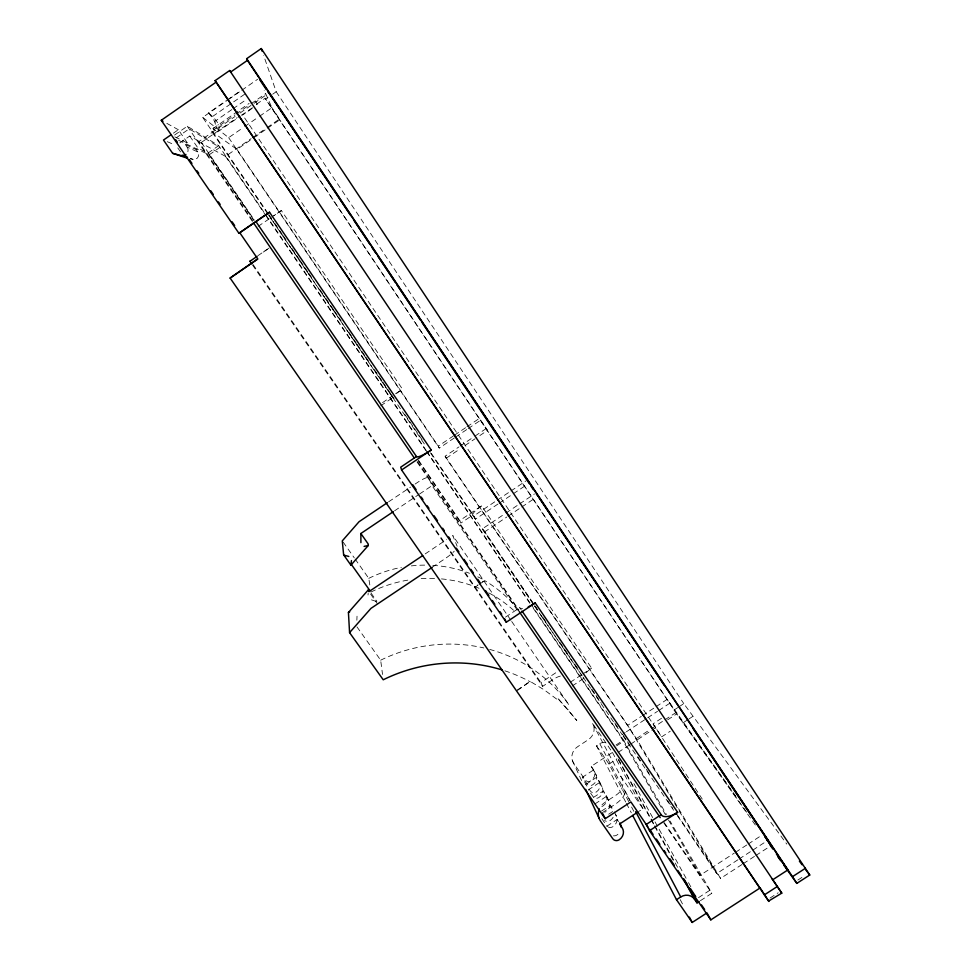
<?xml version="1.0" encoding="UTF-8"?>
<svg xmlns="http://www.w3.org/2000/svg" width="971" height="971" viewBox="0 0 971 971"><rect width="100%" height="100%" fill="white"/><g stroke="black" fill="none" stroke-linecap="round" stroke-linejoin="round"><path stroke-width="0.73" stroke-dasharray="4.86 3.64" d="M356.855 620.202L357.025 616.197M368.033 595.017L368.167 593.257M208.668 112.879C210.962 116.641 219.385 124.142 213.037 128.524L217.54 131.91C223.136 125.15 212.965 117.2 208.668 112.879L225.915 100.911M173.396 133.173L178.348 129.726L187.464 143.028L185.34 144.497L187.124 147.082L197.768 151.937A4.904 4.721 59.1 0 1 193.095 159.39L190.219 158.807M426.318 450.665L218.693 145.65L187.294 126.23L173.154 136.037L187.464 143.028M227.141 100.049L240.699 90.643M267.96 213.292L202.708 117.382L227.117 100.438M228.343 99.588L240.541 91.116M241.767 90.279L257.631 79.258M176.285 137.809L189.211 128.84L219.822 147.434L209.117 154.838L177.827 139.921M212.71 116.386L232.409 102.72M233.647 101.87L244.716 94.175M179.841 142.907L189.746 136.037L201.349 142.446L254.305 219.956M231.79 109.614L214.567 121.569L218.39 124.737M233.028 108.764L246.561 99.382M213.037 128.524L249.122 103.424M267.717 213.778L211.508 131.194L234.921 114.966M236.147 114.117L249.693 104.722M250.931 103.861L265.714 93.617M252.606 220.563L198.691 141.705L235.079 116.471M240.055 113.024L267.45 94.029M201.349 142.446L237.167 117.625M256.49 104.225L265.204 98.18L676.787 713.843L746.699 812.217M217.54 131.91L240.262 116.156M241.488 115.306L254.912 105.997M252.108 108.449L242.714 114.954L242.107 114.19L655.583 727.777L702.276 799.133M755.329 825.01L674.068 710.019L265.617 99.078L267.972 97.452M272.681 94.187L276.201 91.747L263.687 55.59M185.34 144.497L196.142 149.57L198.084 148.223L208 153.066L253.856 220.162M202.708 117.382L228.658 137.664L243.49 127.395M244.728 126.533L258.322 117.115M259.56 116.265L271.929 107.696L264.197 90.388M208 153.066L218.693 145.65M198.691 141.705L225.503 156.367L251.101 138.659M252.326 137.809L265.908 128.403M267.146 127.553L279.49 119.008L271.929 107.696M211.508 131.194L236.948 149.388L252.861 138.38M254.086 137.53L266.333 129.058M267.547 128.208L279.794 119.749L279.49 119.008M258.104 226.377L270.569 217.953M271.759 217.128L281.347 210.537L402.443 389.128A12.502 1.639 -34.3 0 0 395.367 394.493M281.347 210.537L273.81 215.671M257.946 255.676L270.375 247.144M263.335 252.072L268.008 248.879M382.501 402.649L392.175 396.083M395.598 393.765L402.443 389.128M380.741 405.793L392.794 397.625A12.502 1.639 -34.3 0 1 392.988 396.993M454.367 437.909L439.28 448.08L438.285 446.138L453.251 436.04M454.501 435.202L465.716 427.628M466.966 426.791L479.431 418.38L487.6 430.335L476.3 437.945M455.617 437.059L466.942 429.437M468.192 428.587L480.766 420.115M741.978 864.506L720.555 878.427L636.381 738.567L446.175 458.239L445.131 456.212L458.822 446.988M460.072 446.15L473.763 436.914M475.013 436.076L486.216 428.527L487.6 430.335M446.175 458.239L459.987 448.942M465 445.555L475.05 438.795M388.594 501.825L410.527 487.126M415.115 484.044L417.409 482.502A12.562 2.452 -34.5 0 1 428.697 477.817L432.022 485.634L518.405 611.827M394.566 510.831L418.283 494.87M419.533 494.033L432.022 485.634M481.604 505.891A12.259 2.731 -34.1 0 0 472.743 515.103L460.885 523.053L459.732 520.553L481.604 505.891L591.63 668.169A11.919 4.187 -33.8 0 0 585.258 673.838M497.989 504.022L475.499 519.097L473.848 515.856L496.108 500.927M497.346 500.101L509.714 491.799M510.94 490.974L525.784 481.021M499.24 503.184L526.743 484.747M425.189 553.907L446.466 539.645M533.698 604.63L482.587 528.697L504.811 513.817M506.037 512.991L518.38 504.726M519.619 503.888L534.438 493.972M484.323 532.072L506.777 517.033M508.027 516.196L520.505 507.845M521.755 507.008L535.47 497.82M432.168 567.282L445.337 558.471A15.718 3.556 -34.6 0 0 454.246 551.225M560.364 676.083A12.138 4.163 -34.4 0 0 552.717 679.7L542.68 686.339L474.588 587.455L477.841 584.87M482.356 581.86L484.76 580.658C497.844 588.402 509.508 598.512 518.854 610.504M474.588 587.455L477.975 585.197M479.104 584.433L484.76 580.658M505.503 617.131L519.728 607.664A15.924 4.624 -34.1 0 0 522.568 608.562M517.264 689.993L530.202 681.424L544.294 689.908L557.051 699.375M517.47 690.478L530.202 681.424M542.68 686.339L540.92 682.613L558.349 671.082M570.268 682.297L581.58 674.821M582.831 673.983L591.63 668.169M572.235 685.975L583.814 678.316A11.919 4.187 -33.8 0 1 583.62 677.151M625.725 802.046L596.51 745.862L599.787 743.701A7.853 7.355 -25.4 0 1 605.661 742.439M737.875 859.821L716.732 873.56L627.715 725.325L641.297 716.392M642.535 715.578L654.891 707.446M656.129 706.633L667.247 699.314L735.86 796.329M665.487 814.766L620.178 735.872L625.154 732.607M626.392 731.782L657.513 711.318M658.751 710.505L669.954 703.125M616.051 744.988L623.443 740.12L666.446 814.499M616.706 745.825L624.086 740.97L531.271 604.666M661.53 718.273L653.034 723.856L661.7 736.843L670.245 731.236M674.068 710.019L677.722 707.628M678.935 706.827L683.79 703.623L786.801 844.09M593.123 770.234L582.466 777.237L587.006 783.791A4.26 3.969 -23.7 0 0 592.82 784.738A8.521 7.962 -23.7 0 0 595.393 773.511L591.218 766.362L612.422 752.416L592.14 722.764L620.76 776.315L642.984 808.709L639.282 811.125M636.381 738.567L650.06 729.573M651.298 728.76L663.727 720.591M664.977 719.766L676.168 712.411M618.163 752.379L629.39 745M630.64 744.174L650.594 731.066M651.844 730.241L655.583 727.777M667.647 719.851L676.787 713.843M628.759 801.658L609.011 764.068L617.034 758.8M585.816 784.422L596.619 777.334L598.913 780.66A8.63 8.047 -23.7 0 1 596.303 792.008A4.309 4.018 -23.7 0 1 590.417 791.049L585.816 784.422L582.466 777.237M682.868 722.946L687.759 719.729M688.985 718.928L692.663 716.513M599.265 782.711L588.365 789.872L592.99 796.56A4.345 4.054 -23.7 0 0 598.937 797.507A8.703 8.12 -23.7 0 0 601.571 786.061L596.619 777.334M593.487 797.422L603.319 790.977L605.661 794.363A8.836 8.217 -23.7 0 1 602.979 805.966A4.418 4.102 -23.7 0 1 599.69 806.683M594.932 803.939L606.098 796.621L603.319 790.977M601.535 811.064L610.358 805.287L612.75 808.746A9.042 8.399 -23.6 0 1 613.733 810.712M602.348 812.678L615.044 804.352A15.063 6.421 -34.7 0 0 624.705 790.26L630.179 800.614M608.683 814.208L613.259 811.21L610.358 805.287M606.839 826.224L617.289 819.39L619.729 822.923M664.31 822.716L700.225 875.247L734.282 853.108M735.545 852.283L746.905 844.891M748.168 844.078L762.065 835.048M739.125 859.007L751.566 850.924M752.804 850.123L765.245 842.039M743.24 863.692L754.588 856.325M755.851 855.5L768.449 847.319M698.489 897.653L709.886 890.249M700.419 900.687L711.84 893.271L670.051 821.065M770.027 898.054L778.184 892.774M797.822 880.066L804.825 875.526M256.478 104.71L257.351 104.31L254.669 99.649L252.933 100.559M371.444 599.847L377.1 601.704M190.328 158.346L193.095 159.39M167.279 141.681L174.853 144.946M166.83 123.366L178.348 129.726M356.964 626.89L380.668 660.195L382.538 674.481M343.139 542.097L354.245 557.803M355.095 559.017L368.774 578.352L370.012 586.229M370.582 594.082L377.391 603.731M371.092 593.123L376.882 601.352M601.814 818.699L606.669 825.678A4.564 4.236 -23.6 0 0 607.421 826.503M591.218 766.362L593.475 769.615A8.46 7.902 -23.7 0 1 590.914 780.769A4.224 3.945 -23.7 0 1 585.149 779.834L573.849 763.522A12.72 11.919 -24.1 0 1 577.66 746.687L588.28 739.696A12.769 12.016 -24.8 0 0 592.686 723.662M606.098 796.621L608.453 800.043A8.921 8.29 -23.6 0 1 605.746 811.744A4.454 4.139 -23.7 0 1 604.702 812.254M177.79 147.92L181.14 152.787M253.079 264.549L540.92 682.613M252.521 265.01L474.443 587.139M189.746 136.037L198.084 148.223M196.142 149.57L197.768 151.937M510.867 620.238L452.729 535.458L457.123 546.248M511.717 621.489L569.006 705.019A147.276 138.817 -14.8 0 0 489.712 649.429M596.51 745.862L609.011 764.068M519.728 607.664L521.439 610.152M418.695 460.497L459.732 520.553M418.246 460.679L460.885 523.053M209.117 154.838L253.88 220.344M417.615 461.601L518.951 610.104M187.294 126.23L252.873 222.128M417.008 461.953L518.915 610.977M663.642 822.619L711.84 893.271M268.809 214.542L273.919 222.043M274.769 223.294L282.427 234.545M283.277 235.795L286.676 240.796M291.786 248.297L299.444 259.548M300.294 260.798L307.941 272.05M308.802 273.3L312.201 278.301M319.86 289.552L324.957 297.053M325.807 298.303L333.466 309.555M334.315 310.805L341.124 320.806M348.783 332.058L356.442 343.321M357.292 344.571L364.95 355.823M365.8 357.073L369.198 362.074M374.308 369.575L381.967 380.826M382.817 382.076L390.476 393.328M391.325 394.578L394.724 399.579M404.931 414.581L423.647 442.084M431.306 453.336L473.848 515.856M482.587 528.697L538.007 610.152M543.129 617.677L546.539 622.69M560.182 642.741L563.593 647.754M564.442 649.004L569.564 656.53M574.674 664.043L578.097 669.055M591.74 689.107L595.15 694.119M596 695.37L601.11 702.895M614.764 722.946L618.175 727.959M623.285 735.472L626.696 740.485M627.545 741.735L630.106 745.497M637.777 756.773L641.188 761.786M646.31 769.311L649.72 774.324M667.623 800.638L672.745 808.163M677.005 814.426L720.555 878.427M268.566 215.04L426.111 446.526M430.371 452.777L475.499 519.097M534.56 605.88L542.219 617.131M543.068 618.381L556.686 638.396M557.536 639.646L565.195 650.91M566.057 652.16L582.224 675.925M583.073 677.175L590.744 688.427M591.594 689.689L622.241 734.719M623.091 735.969L676.714 814.766M677.564 816.016L716.732 873.56M270.46 217.868L392.794 397.625M472.743 515.103L533.795 604.799M534.645 606.05L539.73 613.526M540.58 614.777L583.814 678.316M426.803 451.272L530.433 603.537M225.503 156.367L264.719 213.936M265.569 215.186L425.832 450.495M426.682 451.758L529.826 603.197M533.237 608.21L620.178 735.872M236.948 149.388L438.285 446.138M445.131 456.212L627.715 725.325M228.658 137.664L439.28 448.08M276.201 91.747L683.79 703.623M668.509 820.022L700.225 875.247M633.942 783.585L654.308 820.556M655.037 821.879L687.771 881.304M688.5 882.627L691.401 887.907M618.43 759.164L650.449 817.716M651.177 819.038L654.09 824.367M654.818 825.702L678.11 868.28M618.478 760.038L650.303 818.298M651.031 819.633L653.92 824.925M654.648 826.248L674.177 862.005M612.422 752.416L642.984 808.709M599.787 743.701L630.058 801.002M631.575 807.022L634.391 812.387M680.222 899.632L683.754 906.344M626.416 803.381L631.284 812.751M594.398 771.472L596.315 775.368M599.847 782.529L602.518 787.954M606.62 796.293L609.424 801.973M614.315 811.902L616.67 816.684M617.289 819.39L618.43 821.709M265.204 98.18L265.617 99.078M572.453 760.742L581.896 781.17M608.38 827.086A4.564 4.236 -23.6 0 0 612.895 826.673A9.14 8.472 -23.6 0 0 615.687 814.705M613.126 817.218A9.042 8.399 -23.6 0 1 609.994 820.616A4.515 4.2 -23.7 0 1 604.569 820.434M504.884 670.827A153.636 144.291 -14.9 0 1 530.409 681.909M368.774 578.352A121.157 115.343 -15.2 0 1 401.375 567.38M411.34 565.887A121.157 115.343 -15.2 0 1 427.07 565.134M432.799 565.353A121.157 115.343 -15.2 0 1 469.503 573.291M477.781 576.835A121.157 115.343 -15.2 0 1 484.614 580.342M370.922 592.067A125.417 119.081 -15.3 0 1 409.641 579.845M421.196 578.607A125.417 119.081 -15.3 0 1 435.688 578.498M441.465 578.898A125.417 119.081 -15.3 0 1 479.213 588.365M488.716 592.868A125.417 119.081 -15.3 0 1 515.14 611.754M380.668 660.195A147.276 138.817 -14.8 0 1 483.825 647.948M620.76 776.315A14.092 13.133 -24.6 0 1 616.451 794.861L604.715 802.556A14.031 13.024 -24 0 0 600.454 806.816M613.454 835.8A4.624 4.285 -23.6 0 0 616.901 835.048A9.261 8.581 -23.6 0 0 620.105 831.577M187.124 147.082A5.353 5.158 58.5 0 1 186.905 153.527M567.974 709.728L557.39 697.894L576.798 720.506L567.974 709.728"/><path stroke-width="1.46" d="M360.909 542.655L360.86 533.516L393.316 511.668M351.441 560.558L350.956 565.231L343.637 554.829L342.278 540.883L359.039 521.73L387.368 502.662M368.41 590.647L368.604 589.591L368.871 591.667L422.688 555.594M370.048 590.829L350.749 563.581L350.932 565.122L368.288 545.496L368.094 543.821L360.86 533.516M368.579 589.579L348.431 612.483L349.572 632.631L383.229 679.785A153.636 144.291 -14.9 0 1 502.177 669.954M349.572 632.631L370.934 608.404L432.192 567.38M216.254 82.049L161.259 120.283L238.927 233.283L269.513 212.224L431.233 449.998L401.606 469.976L506.255 622.229L535.239 602.942L677.637 812.314L649.526 830.678L710.833 919.865L759.929 888.052L215.113 80.629L229.666 70.519L781.776 893.126L768.595 901.064L215.113 80.629M368.288 545.496L364.101 546.406M647.924 826.952L630.871 801.9L605.2 818.711L230.115 278.058L256.939 259.415M251.671 263.76L249.948 261.26L250.494 260.798M772.77 879.726L787.76 870.004L247.447 60.36L246.658 58.697L261.248 48.55L809.741 875.017L796.827 883.379L784.131 865.586M247.447 60.36L230.637 72.048L229.666 70.519M170.92 134.884L163.492 140.042L172.632 153.309L187.354 158.224M238.927 233.283L269.513 212.224M249.948 261.26L257.048 256.393M230.115 278.058L257.837 259.014L239.922 232.955M431.233 449.998A16.337 2.804 -34.3 0 1 416.474 456.54L400.707 467.185L401.606 469.976M348.431 612.483L349.706 611.888M638.056 811.938L619.571 824.027L622.035 827.595A9.334 8.63 -23.6 0 1 619.17 839.794A4.661 4.309 -23.6 0 1 612.822 838.786L600.442 820.981A14.031 13.024 -24 0 1 599.325 808.904M677.637 812.314A15.366 6.955 -33.8 0 1 661.178 814.669L646.213 824.464L649.526 830.678M710.833 919.865L706.973 912.886L692.214 922.45L676.496 899.704L680.72 896.961A10.098 9.212 -24.9 0 1 694.423 899.073L697.044 902.872L699.156 901.501M764.371 894.874L777.346 886.474M246.658 58.697L792.494 876.655L805.493 868.244M348.807 556.456L343.819 555.133M172.632 153.309L187.561 157.302M161.259 120.283L162.982 121.241M809.741 875.017L805.639 869.615M536.429 494.142L537.97 496.157M799.364 861.107L802.046 864.748M764.796 836.286L767.733 840.413L728.177 781.145M766.58 839.514L770.974 845.68L768.68 842.245M770.294 845.413L772.904 849.103M776.399 854.019L787.76 870.004M778.026 856.98L780.648 860.67M781.776 893.126L772.054 878.804M175.715 139.763L177.426 142.252M189.381 159.657L191.942 163.383M197.064 170.835L198.776 173.324M210.731 190.729L213.292 194.455M218.414 201.907L220.126 204.396M232.081 221.789L234.642 225.527M412.687 484.626L416.11 489.602M421.244 497.079L422.955 499.58M427.24 505.806L428.951 508.294M434.086 515.771L437.52 520.759M442.655 528.236L444.366 530.724M448.651 536.951L450.362 539.439M456.346 548.166L458.919 551.904M464.053 559.381L467.476 564.357M470.911 569.346L473.472 573.084M477.756 579.311L480.317 583.049M485.464 590.526L488.886 595.514M492.309 600.491L494.882 604.229M500.016 611.706L501.728 614.194M649.587 829.137L653.046 834.405M656.384 839.041L659.867 844.345M664.14 850.56L665.851 853.048M670.002 858.862L674.384 865.464M677.807 870.441L681.217 875.405M683.608 878.67L685.308 881.146M685.49 881.619L687.201 884.108M690.417 888.574L695.734 896.536M701.499 904.923L704.618 909.463M256.053 221.764L416.474 456.54M522.289 611.402L661.178 814.669M253.443 222.76L414.435 458.191M519.23 611.621L660.219 817.618M259.67 79.646L266.236 89.478M529.377 483.728L422.288 322.821M530.955 486.083L533.31 489.615M764.857 836.517L767.151 839.951M350.701 215.562L268.178 91.905L268.7 93.167M354.075 220.611L370.072 244.595M371.759 247.107L375.971 253.419M377.658 255.943L395.343 282.44M397.018 284.964L420.601 320.296M538.808 497.419L664.213 685.308M692.833 728.189L701.244 740.8M702.931 743.313L726.49 778.633M792.494 876.655L796.827 883.379M760.244 888.125L768.898 901.464M687.577 885.576L697.044 902.872M684.3 880.539L694.423 899.073M635.689 811.671L680.72 896.961M689.398 917.085L692.214 922.45M632.679 815.422L676.496 899.704M602.918 813.88L605.2 818.711M585.683 789.338L598.913 817.946M504.786 619.013L506.255 622.229M261.248 48.55L262.219 51.366M619.729 822.923A9.261 8.581 -23.6 0 1 621.149 827.146M535.239 602.942A15.924 4.624 -34.1 0 1 528.248 606.839M185.922 154.438A5.353 5.158 58.5 0 1 182.038 155.226"/></g></svg>
